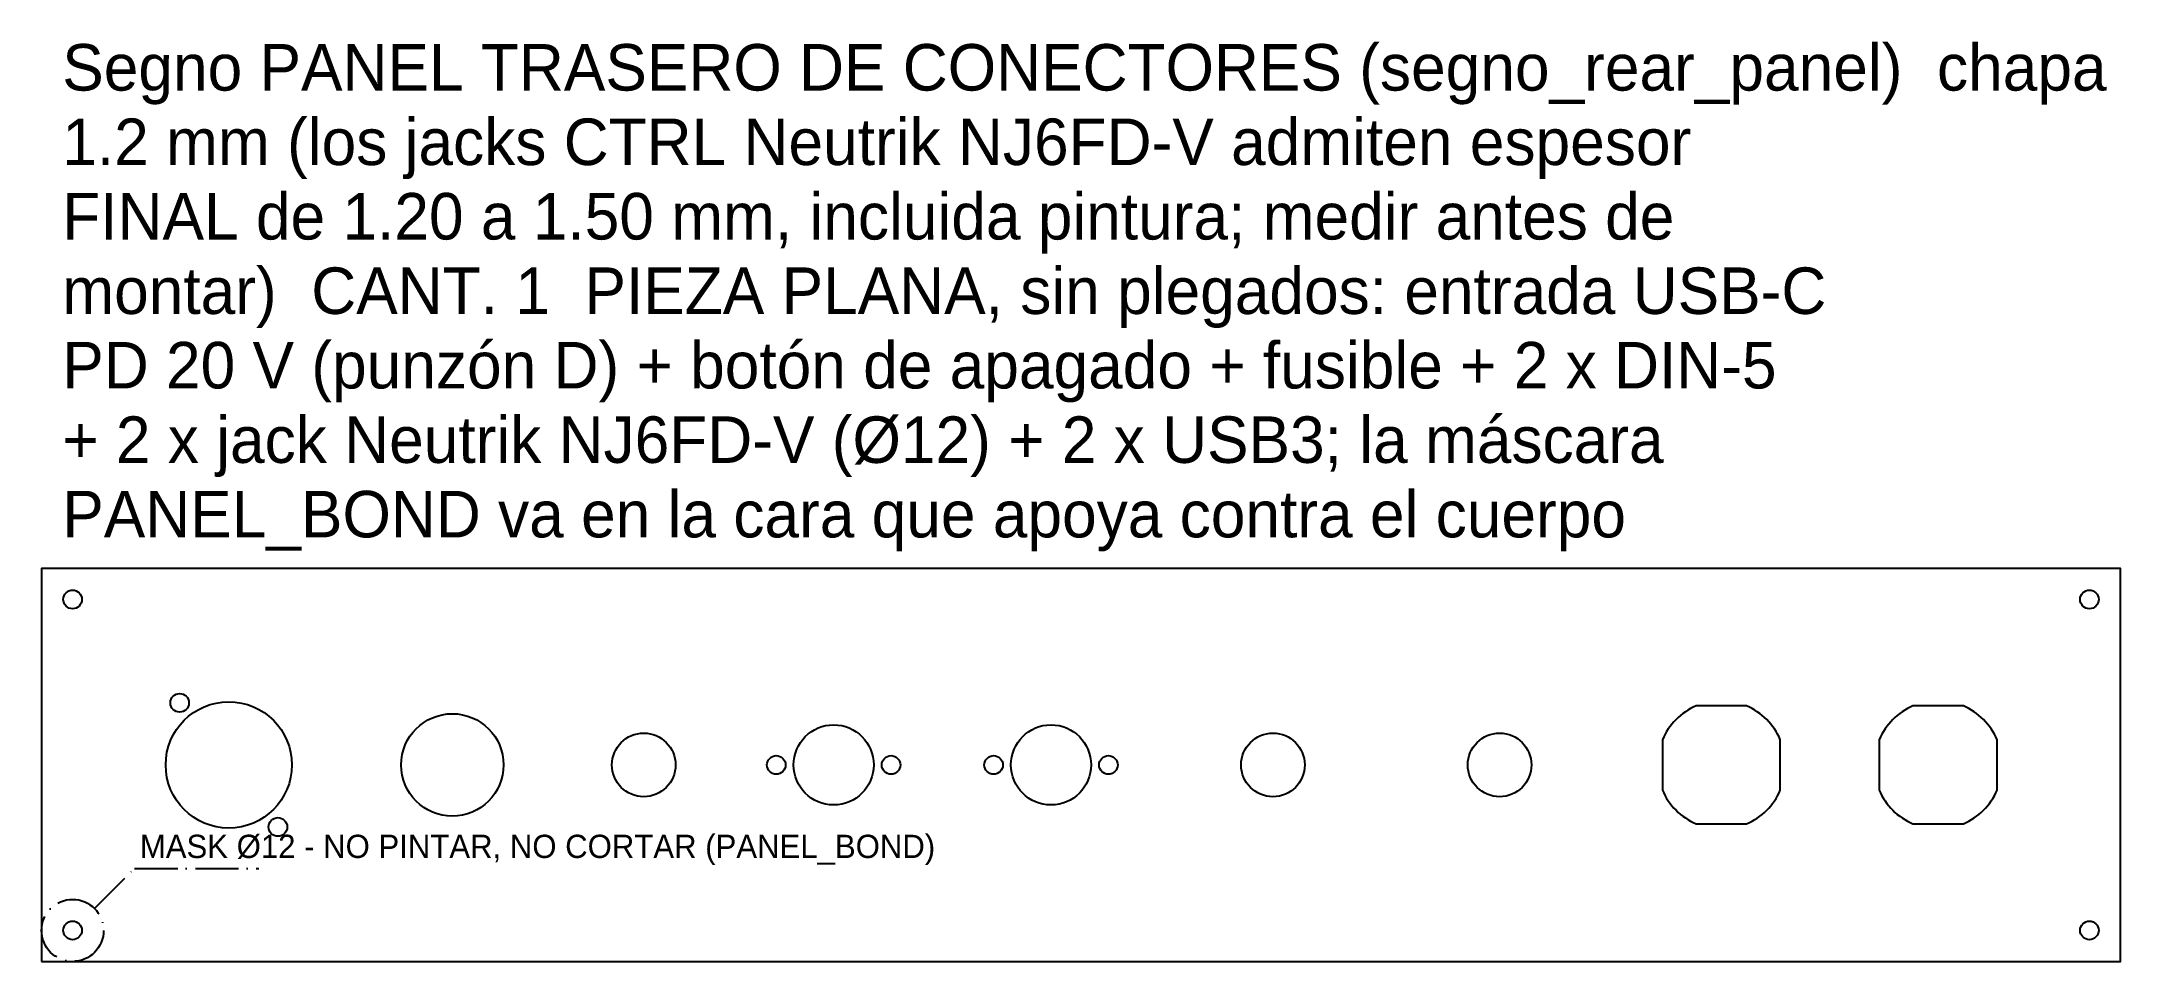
# Model space of a CAD drawing. Header units: millimetres. Extents: x -201 to 201, y -38 to 140.
import ezdxf

# ---------------------------------------------------------------- set-up
doc = ezdxf.new("R2010")
doc.units = ezdxf.units.MM
doc.header["$LTSCALE"] = 6.5
doc.linetypes.add('DASHDOT', pattern=[3.556, 2.54, -0.508, 0, -0.508])
for name, color, linetype in [('CUT', 7, 'Continuous'), ('MASK', 1, 'DASHDOT'), ('NOTE', 8, 'Continuous')]:
    doc.layers.add(name, color=color, linetype=linetype)

msp = doc.modelspace()

# ---------------------------------------------------------------- linework, layer by layer
at = {"layer": 'CUT'}
msp.add_lwpolyline([(-201, -38), (201, -38), (201, 38), (-201, 38)], close=True, dxfattribs=at)
for points in [[(135.23, -4.88), (135.23, 4.88, 0.192859), (128.7, 11.4), (118.95, 11.4, 0.192859), (112.43, 4.88), (112.43, -4.88, 0.192859), (118.95, -11.4), (128.7, -11.4, 0.192859)], [(177.15, -4.88), (177.15, 4.88, 0.192859), (170.63, 11.4), (160.87, 11.4, 0.192859), (154.35, 4.88), (154.35, -4.88, 0.192859), (160.87, -11.4), (170.63, -11.4, 0.192859)]]:
    msp.add_lwpolyline(points, format="xyb", close=True, dxfattribs=at)
for centre, radius in [((-195, 32), 1.8), ((195, 32), 1.8), ((-164.8, 0), 12.2), ((-174.3, 12), 1.8), ((-121.57, 0), 9.9), ((-84.55, 0), 6.15), ((-47.83, 0), 7.75), ((-5.8, 0), 7.75), ((37.12, 0), 6.15), ((80.95, 0), 6.15), ((-58.93, 0), 1.8), ((-36.73, 0), 1.8), ((-16.9, 0), 1.8), ((5.3, 0), 1.8), ((-155.3, -12), 1.8), ((-195, -32), 1.8), ((195, -32), 1.8)]:
    msp.add_circle(centre, radius, dxfattribs=at)
at = {"layer": 'MASK', "ltscale": 0.504333}
msp.add_lwpolyline([(-190.76, -27.76), (-183, -20), (-159, -20)], dxfattribs=at)
at = {"layer": 'MASK', "ltscale": 0.543374}
msp.add_circle((-195, -32), 6, dxfattribs=at)

# ---------------------------------------------------------------- texts
at = {"layer": 'MASK'}
msp.add_text('MASK Ø12 - NO PINTAR, NO CORTAR (PANEL_BOND)', height=4.5, dxfattribs=at).set_placement((-182, -18))
at = {"layer": 'NOTE'}
for s, p in [('Segno PANEL TRASERO DE CONECTORES (segno_rear_panel)  chapa', (-197, 130.4)), ('1.2 mm (los jacks CTRL Neutrik NJ6FD-V admiten espesor', (-197, 116)), ('FINAL de 1.20 a 1.50 mm, incluida pintura; medir antes de', (-197, 101.6)), ('montar)  CANT. 1  PIEZA PLANA, sin plegados: entrada USB-C', (-197, 87.2)), ('PD 20 V (punzón D) + botón de apagado + fusible + 2 x DIN-5', (-197, 72.8)), ('+ 2 x jack Neutrik NJ6FD-V (Ø12) + 2 x USB3; la máscara', (-197, 58.4)), ('PANEL_BOND va en la cara que apoya contra el cuerpo', (-197, 44))]:
    msp.add_text(s, height=9, dxfattribs=at).set_placement(p)

doc.saveas('drawing.dxf')
